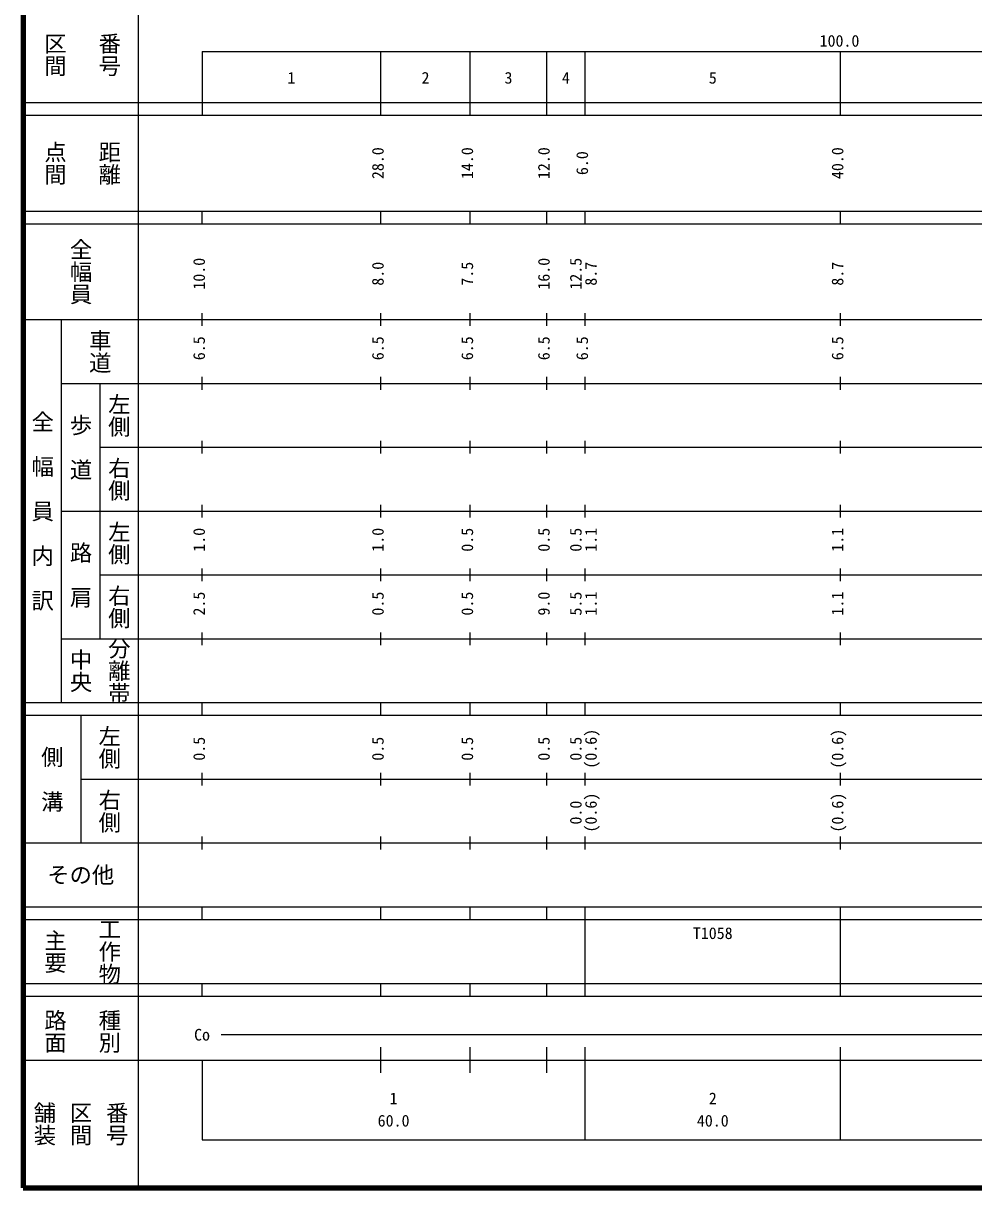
# Model space of a CAD drawing. Units: millimetres on the paper, enlarged 1000 times. Extents: x -6096 to 633904, y -204620 to 155380.
# Drawn here: x -6096 to 142772, y -204620 to -22211 of the extents above; entities that cross this region are included whole.
import ezdxf
from ezdxf.enums import TextEntityAlignment as Align

# ---------------------------------------------------------------- set-up
doc = ezdxf.new("R2010")
doc.units = ezdxf.units.MM
doc.header["$LTSCALE"] = 1000
doc.layers.add('M-TTL', color=2, linetype='Continuous', lineweight=140)
doc.layers.add('M-TTL-BAND', color=7, linetype='Continuous', lineweight=25)
doc.styles.add('@ＭＳ ゴシック', font='')
doc.styles.add('ＭＳ ゴシック', font='')
doc.styles.get('@ＭＳ ゴシック').set_extended_font_data('@MS Gothic')
doc.styles.get('ＭＳ ゴシック').set_extended_font_data('MS Gothic')

msp = doc.modelspace()

# ---------------------------------------------------------------- linework, layer by layer
at = {"layer": 'M-TTL'}
for p, q in [((-6096, 155380), (-6096, -204620)), ((-6096, -204620), (633904, -204620))]:
    msp.add_line(p, q, dxfattribs=at)
at = {"layer": 'M-TTL-BAND'}
for p, q in [((11904, 145380), (11904, -204620)), ((21904, -26620), (532904, -26620)), ((21904, -26620), (21904, -36620)), ((49904, -36620), (49904, -26620)), ((63904, -36620), (63904, -26620)), ((75904, -36620), (75904, -26620)), ((81904, -36620), (81904, -26620)), ((121904, -36620), (121904, -26620)), ((-6096, -34620), (532904, -34620)), ((-6096, -36620), (532904, -36620)), ((-6096, -51620), (532904, -51620)), ((21904, -53620), (21904, -51620)), ((49904, -53620), (49904, -51620)), ((63904, -53620), (63904, -51620)), ((75904, -53620), (75904, -51620)), ((81904, -53620), (81904, -51620)), ((121904, -53620), (121904, -51620)), ((-6096, -53620), (532904, -53620)), ((-6096, -68620), (532904, -68620)), ((-96, -128620), (-96, -68620)), ((21904, -69620), (21904, -67620)), ((49904, -69620), (49904, -67620)), ((63904, -69620), (63904, -67620)), ((75904, -69620), (75904, -67620)), ((81904, -69620), (81904, -67620)), ((121904, -69620), (121904, -67620)), ((21904, -79620), (21904, -77620)), ((49904, -79620), (49904, -77620)), ((63904, -79620), (63904, -77620)), ((75904, -79620), (75904, -77620)), ((81904, -79620), (81904, -77620)), ((121904, -79620), (121904, -77620)), ((-96, -78620), (532904, -78620)), ((5904, -78620), (5904, -118620)), ((5904, -88620), (532904, -88620)), ((21904, -89620), (21904, -87620)), ((49904, -89620), (49904, -87620)), ((63904, -89620), (63904, -87620)), ((75904, -89620), (75904, -87620)), ((81904, -89620), (81904, -87620)), ((121904, -89620), (121904, -87620)), ((21904, -99620), (21904, -97620)), ((49904, -99620), (49904, -97620)), ((63904, -99620), (63904, -97620)), ((75904, -99620), (75904, -97620)), ((81904, -99620), (81904, -97620)), ((121904, -99620), (121904, -97620)), ((-96, -98620), (532904, -98620)), ((21904, -109620), (21904, -107620)), ((49904, -109620), (49904, -107620)), ((63904, -109620), (63904, -107620)), ((75904, -109620), (75904, -107620)), ((81904, -109620), (81904, -107620)), ((121904, -109620), (121904, -107620)), ((5904, -108620), (532904, -108620)), ((21904, -119620), (21904, -117620)), ((49904, -119620), (49904, -117620)), ((63904, -119620), (63904, -117620)), ((75904, -119620), (75904, -117620)), ((81904, -119620), (81904, -117620)), ((121904, -119620), (121904, -117620)), ((-96, -118620), (532904, -118620)), ((-6096, -128620), (532904, -128620)), ((21904, -130620), (21904, -128620)), ((49904, -130620), (49904, -128620)), ((63904, -130620), (63904, -128620)), ((75904, -130620), (75904, -128620)), ((81904, -130620), (81904, -128620)), ((121904, -130620), (121904, -128620)), ((-6096, -130620), (532904, -130620)), ((2904, -130620), (2904, -150620)), ((21904, -141620), (21904, -139620)), ((49904, -141620), (49904, -139620)), ((63904, -141620), (63904, -139620)), ((75904, -141620), (75904, -139620)), ((81904, -141620), (81904, -139620)), ((121904, -141620), (121904, -139620)), ((2904, -140620), (532904, -140620)), ((-6096, -150620), (532904, -150620)), ((21904, -151620), (21904, -149620)), ((49904, -151620), (49904, -149620)), ((63904, -151620), (63904, -149620)), ((75904, -151620), (75904, -149620)), ((81904, -151620), (81904, -149620)), ((121904, -151620), (121904, -149620)), ((-6096, -160620), (532904, -160620)), ((21904, -162620), (21904, -160620)), ((49904, -162620), (49904, -160620)), ((63904, -162620), (63904, -160620)), ((75904, -162620), (75904, -160620)), ((81904, -162620), (81904, -160620)), ((121904, -162620), (121904, -160620)), ((-6096, -162620), (532904, -162620)), ((81904, -172620), (81904, -162620)), ((121904, -172620), (121904, -162620)), ((121904, -172620), (121904, -162620)), ((-6096, -172620), (532904, -172620)), ((21904, -174620), (21904, -172620)), ((49904, -174620), (49904, -172620)), ((63904, -174620), (63904, -172620)), ((75904, -174620), (75904, -172620)), ((81904, -174620), (81904, -172620)), ((121904, -174620), (121904, -172620)), ((-6096, -174620), (532904, -174620)), ((24904, -180620), (518904, -180620)), ((49904, -186620), (49904, -182620)), ((63904, -186620), (63904, -182620)), ((75904, -186620), (75904, -182620)), ((81904, -197120), (81904, -182620)), ((121904, -197120), (121904, -182620)), ((-6096, -184620), (532904, -184620)), ((21904, -184620), (21904, -197120)), ((21904, -197120), (532904, -197120))]:
    msp.add_line(p, q, dxfattribs=at)

# ---------------------------------------------------------------- texts
at = {"layer": 'M-TTL-BAND', "style": '@ＭＳ ゴシック'}
for s, p in [('区間', (-1096, -27120)), ('番号', (7404, -27120)), ('点間', (-1096, -44120)), ('距離', (7404, -44120)), ('全幅員', (2904, -61120)), ('車道', (5904, -73620)), ('左側', (8904, -83620)), ('全\u3000幅\u3000員\u3000内\u3000訳', (-3096, -98620)), ('歩\u3000道', (2904, -88620)), ('右側', (8904, -93620)), ('左側', (8904, -103620)), ('路\u3000肩', (2904, -108620)), ('右側', (8904, -113620)), ('中央', (2904, -123620)), ('分離帯', (8904, -123620)), ('左側', (7404, -135620)), ('側\u3000溝', (-1596, -140620)), ('右側', (7404, -145620)), ('工作物', (7404, -167620)), ('主要', (-1096, -167620)), ('路面', (-1096, -180120)), ('種別', (7404, -180120)), ('舗装', (-2762, -194620)), ('区間', (2904, -194620)), ('番号', (8571, -194620))]:
    msp.add_text(s, height=2566, rotation=270, dxfattribs=at).set_placement(p, align=Align.MIDDLE_CENTER)
at = {"layer": 'M-TTL-BAND', "style": 'ＭＳ ゴシック'}
for s, p in [('100.0', (121749, -26425)), ('1', (35904, -32215)), ('2', (56904, -32215)), ('3', (69904, -32215)), ('4', (78904, -32215)), ('5', (101904, -32215)), ('Co', (21904, -182120)), ('1', (51904, -192097)), ('2', (101904, -192097)), ('60.0', (51904, -195587)), ('40.0', (101904, -195587))]:
    msp.add_text(s, height=1833, dxfattribs=at).set_placement(p, align=Align.BOTTOM_CENTER)
for s, p in [('28.0', (50904, -44120)), ('14.0', (64904, -44120)), ('12.0', (76904, -44120)), ('40.0', (122904, -44120)), ('6.0', (82904, -44120)), ('10.0', (22904, -61446)), ('8.0', (50904, -61446)), ('7.5', (64904, -61446)), ('16.0', (76904, -61446)), ('12.5', (81904, -61446)), ('8.7', (84274, -61446)), ('8.7', (122904, -61446)), ('6.5', (22904, -73120)), ('6.5', (50904, -73120)), ('6.5', (64904, -73120)), ('6.5', (76904, -73120)), ('6.5', (82904, -73120)), ('6.5', (122904, -73120)), ('1.0', (22904, -103120)), ('1.0', (50904, -103120)), ('0.5', (64904, -103120)), ('0.5', (76904, -103120)), ('0.5', (81904, -103120)), ('1.1', (84274, -103120)), ('1.1', (122904, -103120)), ('2.5', (22904, -113120)), ('0.5', (50904, -113120)), ('0.5', (64904, -113120)), ('9.0', (76904, -113120)), ('5.5', (81904, -113120)), ('1.1', (84274, -113120)), ('1.1', (122904, -113120)), ('(0.6)', (84274, -135856)), ('(0.6)', (122904, -135856)), ('0.5', (22904, -135856)), ('0.5', (50904, -135856)), ('0.5', (64904, -135856)), ('0.5', (76904, -135856)), ('0.5', (81904, -135856)), ('(0.6)', (84274, -145856)), ('(0.6)', (122904, -145856)), ('0.0', (81904, -145856))]:
    msp.add_text(s, height=1833, rotation=90, dxfattribs=at).set_placement(p, align=Align.BOTTOM_CENTER)
msp.add_text('その他', height=2566, dxfattribs=at).set_placement((2904, -155620), align=Align.MIDDLE_CENTER)
msp.add_text('T1058', height=1833, dxfattribs=at).set_placement((98779, -166215), align=Align.BOTTOM_LEFT)

doc.saveas('drawing.dxf')
